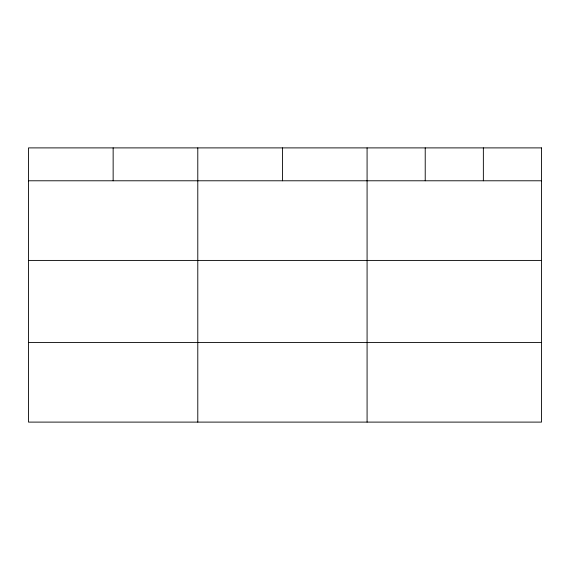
<?xml version="1.0" encoding="UTF-8"?>
<svg xmlns="http://www.w3.org/2000/svg" width="570" height="570" viewBox="0 0 570 570"><rect width="100%" height="100%" fill="white"/><g stroke="black" fill="none" stroke-linecap="round" stroke-linejoin="round"><path stroke-width="0.85" d="M28.5 180.783L541.5 180.783M28.5 260.419L541.5 260.419M28.5 342.47L541.5 342.47M483.36 147.894L483.36 180.783M425.22 147.894L425.22 180.783M367.08 147.894L367.08 422.106M282.435 147.894L282.435 180.783M197.79 147.894L197.79 422.106M113.145 147.894L113.145 180.783M541.5 147.894L28.5 147.894L28.5 422.106L541.5 422.106L541.5 147.894"/></g></svg>
